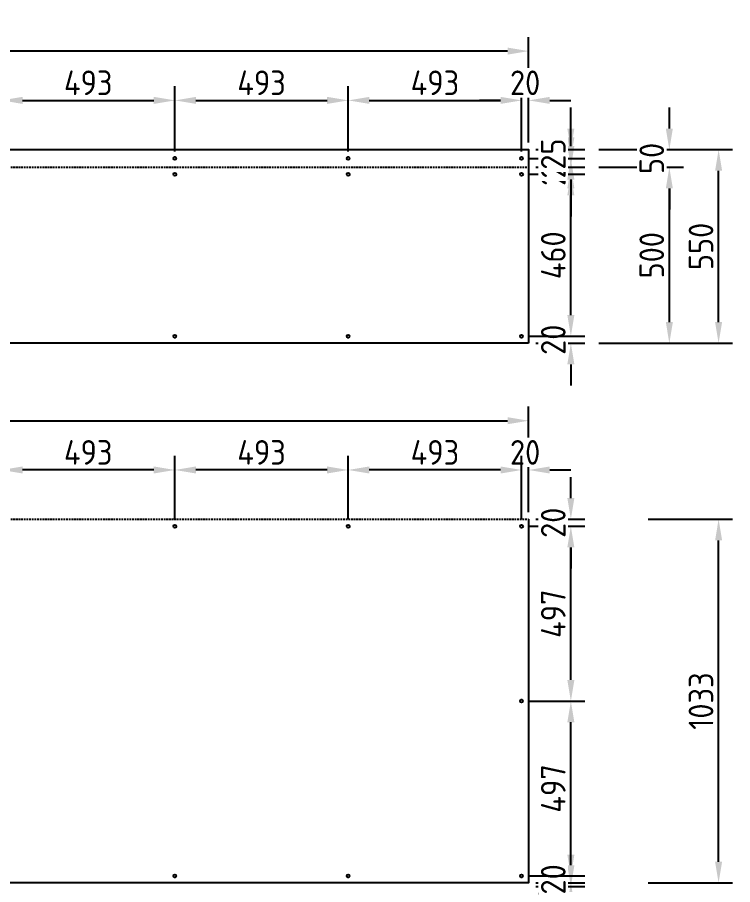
# Model space of a CAD drawing. Header units: millimetres. Extents: x 3800000 to 6300000, y 450000 to 1350000.
# Drawn here: x 4912311 to 4914345, y 1209738 to 1212202 of the extents above; entities that cross this region are included whole.
import ezdxf

# ---------------------------------------------------------------- set-up
doc = ezdxf.new("R2010")
doc.units = ezdxf.units.MM
doc.linetypes.add('Strichliert 5_2.5mm', pattern=[7.5, 5, -2.5])
for name, color, linetype, true_color in [('Bohr', 3, 'Continuous', 0x00ff00), ('FERTIGUNG 02 Bemassung Bohrung', 1, 'Continuous', 0xff0000), ('FERTIGUNG 02 Bemassung Geometrie', 212, 'Continuous', 0xcc00cc), ('FERTIGUNG 04 Außenkontur 45° abgefast', 6, 'Strichliert 5_2.5mm', 0xff00ff), ('FERTIGUNG 04 Fräsung Rückseite 90°', 4, 'Strichliert 5_2.5mm', 0x00ffff), ('Outside', 2, 'Continuous', 0xffff00)]:
    doc.layers.add(name, color=color, linetype=linetype, true_color=true_color)
doc.styles.add('ICC_M1_20', font='')
doc.styles.get('ICC_M1_20').set_extended_font_data('isocp2')
doc.dimstyles.new('ICC_M1_20', dxfattribs={"dimscale": 20, "dimtxt": 3.5, "dimasz": 3, "dimexe": 2, "dimexo": 1, "dimgap": 0.75, "dimtad": 1, "dimtoh": 1, "dimdec": 0, "dimzin": 4, "dimdsep": 46, "dimtxsty": 'ICC_M1_20', "dimcen": 2, "dimadec": 0, "dimazin": 1, "dimtfac": 1, "dimtdec": 4, "dimtix": 1, "dimtofl": 0, "dimtmove": 1, "dimatfit": 3, "dimfxl": 10, "dimfxlon": 1, "dimtfill": 1, "dimtfillclr": 256, "dimtolj": 1, "dimtzin": 1, "dimarcsym": 0})

# ---------------------------------------------------------------- blocks, each defined once
blk = doc.blocks.new('*D220')
at = {"layer": 'Defpoints', "color": 0}
for p in [(4913765, 1210775.8), (4914305, 1210775.8), (4913765, 1209742.7)]:
    blk.add_point(p, dxfattribs=at)
at = {"layer": 'FERTIGUNG 02 Bemassung Geometrie', "color": 0, "lineweight": -2}
for p, q in [((4914105, 1210775.8), (4914345, 1210775.8)), ((4914305, 1209802.7), (4914305, 1210715.8)), ((4914105, 1209742.7), (4914345, 1209742.7))]:
    blk.add_line(p, q, dxfattribs=at)
at = {"layer": 'FERTIGUNG 02 Bemassung Geometrie', "color": 0}
for points in [[(4914315, 1210715.8), (4914295, 1210715.8), (4914305, 1210775.8)], [(4914295, 1209802.7), (4914315, 1209802.7), (4914305, 1209742.7)]]:
    blk.add_solid(points, dxfattribs=at)
at = {"layer": 'FERTIGUNG 02 Bemassung Geometrie', "color": 0, "insert": (4914255, 1210259.3), "char_height": 70, "attachment_point": 5, "rotation": 90, "style": 'ICC_M1_20', "bg_fill": 3, "box_fill_scale": 1.1, "bg_fill_color": 9, "bg_fill_true_color": 13158600, "bg_fill_transparency": 0}
blk.add_mtext('\\A1;1033', dxfattribs=at)
blk = doc.blocks.new('*D221')
at = {"layer": 'Defpoints', "color": 0}
for p in [(4913765, 1211825.8), (4914305, 1211825.8), (4913765, 1211275.8)]:
    blk.add_point(p, dxfattribs=at)
at = {"layer": 'FERTIGUNG 02 Bemassung Geometrie', "color": 0, "lineweight": -2}
for p, q in [((4914105, 1211825.8), (4914345, 1211825.8)), ((4914305, 1211335.8), (4914305, 1211765.8)), ((4914105, 1211275.8), (4914345, 1211275.8))]:
    blk.add_line(p, q, dxfattribs=at)
at = {"layer": 'FERTIGUNG 02 Bemassung Geometrie', "color": 0}
for points in [[(4914315, 1211765.8), (4914295, 1211765.8), (4914305, 1211825.8)], [(4914295, 1211335.8), (4914315, 1211335.8), (4914305, 1211275.8)]]:
    blk.add_solid(points, dxfattribs=at)
at = {"layer": 'FERTIGUNG 02 Bemassung Geometrie', "color": 0, "insert": (4914255, 1211550.8), "char_height": 70, "attachment_point": 5, "rotation": 90, "style": 'ICC_M1_20', "bg_fill": 3, "box_fill_scale": 1.1, "bg_fill_color": 9, "bg_fill_true_color": 13158600, "bg_fill_transparency": 0}
blk.add_mtext('\\A1;550', dxfattribs=at)
blk = doc.blocks.new('*D225')
at = {"layer": 'Defpoints', "color": 0}
for p in [(4913765, 1211775.8), (4914165, 1211775.8), (4913765, 1211275.8)]:
    blk.add_point(p, dxfattribs=at)
at = {"layer": 'FERTIGUNG 02 Bemassung Geometrie', "color": 0, "lineweight": -2}
for p, q in [((4913965, 1211775.8), (4914205, 1211775.8)), ((4914165, 1211335.8), (4914165, 1211715.8)), ((4913965, 1211275.8), (4914205, 1211275.8))]:
    blk.add_line(p, q, dxfattribs=at)
at = {"layer": 'FERTIGUNG 02 Bemassung Geometrie', "color": 0}
for points in [[(4914175, 1211715.8), (4914155, 1211715.8), (4914165, 1211775.8)], [(4914155, 1211335.8), (4914175, 1211335.8), (4914165, 1211275.8)]]:
    blk.add_solid(points, dxfattribs=at)
at = {"layer": 'FERTIGUNG 02 Bemassung Geometrie', "color": 0, "insert": (4914115, 1211525.8), "char_height": 70, "attachment_point": 5, "rotation": 90, "style": 'ICC_M1_20', "bg_fill": 3, "box_fill_scale": 1.1, "bg_fill_color": 9, "bg_fill_true_color": 13158600, "bg_fill_transparency": 0}
blk.add_mtext('\\A1;500', dxfattribs=at)
blk = doc.blocks.new('*D226')
at = {"layer": 'Defpoints', "color": 0}
for p in [(4913765, 1211825.8), (4913765, 1211775.8)]:
    blk.add_point(p, dxfattribs=at)
at = {"layer": 'FERTIGUNG 02 Bemassung Geometrie', "color": 0, "lineweight": -2}
for p, q in [((4914165, 1211885.8), (4914165, 1211945.8)), ((4913965, 1211825.8), (4914205, 1211825.8)), ((4913965, 1211775.8), (4914205, 1211775.8)), ((4914165, 1211715.8), (4914165, 1211655.8))]:
    blk.add_line(p, q, dxfattribs=at)
at = {"layer": 'FERTIGUNG 02 Bemassung Geometrie', "color": 0}
for points in [[(4914155, 1211885.8), (4914175, 1211885.8), (4914165, 1211825.8)], [(4914175, 1211715.8), (4914155, 1211715.8), (4914165, 1211775.8)]]:
    blk.add_solid(points, dxfattribs=at)
at = {"layer": 'FERTIGUNG 02 Bemassung Geometrie', "color": 0, "insert": (4914115, 1211800.8), "char_height": 70, "attachment_point": 5, "rotation": 90, "style": 'ICC_M1_20', "bg_fill": 3, "box_fill_scale": 1.1, "bg_fill_color": 9, "bg_fill_true_color": 13158600, "bg_fill_transparency": 0}
blk.add_mtext('\\A1;50', dxfattribs=at)
at = {"layer": 'Defpoints', "color": 0}
blk.add_point((4914165, 1211825.8), dxfattribs=at)
blk = doc.blocks.new('*D235')
at = {"layer": 'Defpoints', "color": 0}
for p in [(4913765, 1209732.7), (4913745, 1209712.7)]:
    blk.add_point(p, dxfattribs=at)
at = {"layer": 'FERTIGUNG 02 Bemassung Bohrung', "color": 0, "lineweight": -2}
for p, q in [((4913885, 1209792.7), (4913885, 1209852.7)), ((4913785, 1209732.7), (4913925, 1209732.7)), ((4913765, 1209712.7), (4913925, 1209712.7)), ((4913885, 1209652.7), (4913885, 1209592.7))]:
    blk.add_line(p, q, dxfattribs=at)
at = {"layer": 'FERTIGUNG 02 Bemassung Bohrung', "color": 0}
for points in [[(4913875, 1209792.7), (4913895, 1209792.7), (4913885, 1209732.7)], [(4913895, 1209652.7), (4913875, 1209652.7), (4913885, 1209712.7)]]:
    blk.add_solid(points, dxfattribs=at)
at = {"layer": 'FERTIGUNG 02 Bemassung Bohrung', "color": 0, "insert": (4913835, 1209722.7), "char_height": 70, "attachment_point": 5, "rotation": 90, "style": 'ICC_M1_20', "bg_fill": 3, "box_fill_scale": 1.1, "bg_fill_color": 9, "bg_fill_true_color": 13158600, "bg_fill_transparency": 0}
blk.add_mtext('\\A1;20', dxfattribs=at)
at = {"layer": 'Defpoints', "color": 0}
blk.add_point((4913885, 1209732.7), dxfattribs=at)
blk = doc.blocks.new('*D236')
at = {"layer": 'Defpoints', "color": 0}
for p in [(4913745, 1209762.7), (4913765, 1209742.7)]:
    blk.add_point(p, dxfattribs=at)
at = {"layer": 'FERTIGUNG 02 Bemassung Bohrung', "color": 0, "lineweight": -2}
for p, q in [((4913885, 1209822.7), (4913885, 1209882.7)), ((4913765, 1209762.7), (4913925, 1209762.7)), ((4913785, 1209742.7), (4913925, 1209742.7)), ((4913885, 1209682.7), (4913885, 1209622.7))]:
    blk.add_line(p, q, dxfattribs=at)
at = {"layer": 'FERTIGUNG 02 Bemassung Bohrung', "color": 0}
for points in [[(4913875, 1209822.7), (4913895, 1209822.7), (4913885, 1209762.7)], [(4913895, 1209682.7), (4913875, 1209682.7), (4913885, 1209742.7)]]:
    blk.add_solid(points, dxfattribs=at)
at = {"layer": 'FERTIGUNG 02 Bemassung Bohrung', "color": 0, "insert": (4913835, 1209752.7), "char_height": 70, "attachment_point": 5, "rotation": 90, "style": 'ICC_M1_20', "bg_fill": 3, "box_fill_scale": 1.1, "bg_fill_color": 9, "bg_fill_true_color": 13158600, "bg_fill_transparency": 0}
blk.add_mtext('\\A1;20', dxfattribs=at)
at = {"layer": 'Defpoints', "color": 0}
blk.add_point((4913885, 1209762.7), dxfattribs=at)
blk = doc.blocks.new('*D237')
at = {"layer": 'Defpoints', "color": 0}
for p in [(4913745, 1210259.3), (4913885, 1210259.3), (4913745, 1209762.7)]:
    blk.add_point(p, dxfattribs=at)
at = {"layer": 'FERTIGUNG 02 Bemassung Bohrung', "color": 0, "lineweight": -2}
for p, q in [((4913765, 1210259.3), (4913925, 1210259.3)), ((4913885, 1209822.7), (4913885, 1210199.3)), ((4913765, 1209762.7), (4913925, 1209762.7))]:
    blk.add_line(p, q, dxfattribs=at)
at = {"layer": 'FERTIGUNG 02 Bemassung Bohrung', "color": 0}
for points in [[(4913895, 1210199.3), (4913875, 1210199.3), (4913885, 1210259.3)], [(4913875, 1209822.7), (4913895, 1209822.7), (4913885, 1209762.7)]]:
    blk.add_solid(points, dxfattribs=at)
at = {"layer": 'FERTIGUNG 02 Bemassung Bohrung', "color": 0, "insert": (4913835, 1210011), "char_height": 70, "attachment_point": 5, "rotation": 90, "style": 'ICC_M1_20', "bg_fill": 3, "box_fill_scale": 1.1, "bg_fill_color": 9, "bg_fill_true_color": 13158600, "bg_fill_transparency": 0}
blk.add_mtext('\\A1;497', dxfattribs=at)
blk = doc.blocks.new('*D238')
at = {"layer": 'Defpoints', "color": 0}
for p in [(4913745, 1210755.8), (4913885, 1210755.8), (4913745, 1210259.3)]:
    blk.add_point(p, dxfattribs=at)
at = {"layer": 'FERTIGUNG 02 Bemassung Bohrung', "color": 0, "lineweight": -2}
for p, q in [((4913765, 1210755.8), (4913925, 1210755.8)), ((4913885, 1210319.3), (4913885, 1210695.8)), ((4913765, 1210259.3), (4913925, 1210259.3))]:
    blk.add_line(p, q, dxfattribs=at)
at = {"layer": 'FERTIGUNG 02 Bemassung Bohrung', "color": 0}
for points in [[(4913895, 1210695.8), (4913875, 1210695.8), (4913885, 1210755.8)], [(4913875, 1210319.3), (4913895, 1210319.3), (4913885, 1210259.3)]]:
    blk.add_solid(points, dxfattribs=at)
at = {"layer": 'FERTIGUNG 02 Bemassung Bohrung', "color": 0, "insert": (4913835, 1210507.5), "char_height": 70, "attachment_point": 5, "rotation": 90, "style": 'ICC_M1_20', "bg_fill": 3, "box_fill_scale": 1.1, "bg_fill_color": 9, "bg_fill_true_color": 13158600, "bg_fill_transparency": 0}
blk.add_mtext('\\A1;497', dxfattribs=at)
blk = doc.blocks.new('*D239')
at = {"layer": 'Defpoints', "color": 0}
for p in [(4913765, 1210775.8), (4913745, 1210755.8)]:
    blk.add_point(p, dxfattribs=at)
at = {"layer": 'FERTIGUNG 02 Bemassung Bohrung', "color": 0, "lineweight": -2}
for p, q in [((4913885, 1210835.8), (4913885, 1210895.8)), ((4913785, 1210775.8), (4913925, 1210775.8)), ((4913765, 1210755.8), (4913925, 1210755.8)), ((4913885, 1210695.8), (4913885, 1210635.8))]:
    blk.add_line(p, q, dxfattribs=at)
at = {"layer": 'FERTIGUNG 02 Bemassung Bohrung', "color": 0}
for points in [[(4913875, 1210835.8), (4913895, 1210835.8), (4913885, 1210775.8)], [(4913895, 1210695.8), (4913875, 1210695.8), (4913885, 1210755.8)]]:
    blk.add_solid(points, dxfattribs=at)
at = {"layer": 'FERTIGUNG 02 Bemassung Bohrung', "color": 0, "insert": (4913835, 1210765.8), "char_height": 70, "attachment_point": 5, "rotation": 90, "style": 'ICC_M1_20', "bg_fill": 3, "box_fill_scale": 1.1, "bg_fill_color": 9, "bg_fill_true_color": 13158600, "bg_fill_transparency": 0}
blk.add_mtext('\\A1;20', dxfattribs=at)
at = {"layer": 'Defpoints', "color": 0}
blk.add_point((4913885, 1210775.8), dxfattribs=at)
blk = doc.blocks.new('*D240')
at = {"layer": 'Defpoints', "color": 0}
for p in [(4913745, 1211295.8), (4913765, 1211275.8)]:
    blk.add_point(p, dxfattribs=at)
at = {"layer": 'FERTIGUNG 02 Bemassung Bohrung', "color": 0, "lineweight": -2}
for p, q in [((4913885, 1211355.8), (4913885, 1211415.8)), ((4913765, 1211295.8), (4913925, 1211295.8)), ((4913785, 1211275.8), (4913925, 1211275.8)), ((4913885, 1211215.8), (4913885, 1211155.8))]:
    blk.add_line(p, q, dxfattribs=at)
at = {"layer": 'FERTIGUNG 02 Bemassung Bohrung', "color": 0}
for points in [[(4913875, 1211355.8), (4913895, 1211355.8), (4913885, 1211295.8)], [(4913895, 1211215.8), (4913875, 1211215.8), (4913885, 1211275.8)]]:
    blk.add_solid(points, dxfattribs=at)
at = {"layer": 'FERTIGUNG 02 Bemassung Bohrung', "color": 0, "insert": (4913835, 1211285.8), "char_height": 70, "attachment_point": 5, "rotation": 90, "style": 'ICC_M1_20', "bg_fill": 3, "box_fill_scale": 1.1, "bg_fill_color": 9, "bg_fill_true_color": 13158600, "bg_fill_transparency": 0}
blk.add_mtext('\\A1;20', dxfattribs=at)
at = {"layer": 'Defpoints', "color": 0}
blk.add_point((4913885, 1211295.8), dxfattribs=at)
blk = doc.blocks.new('*D241')
at = {"layer": 'Defpoints', "color": 0}
for p in [(4913745, 1211755.8), (4913885, 1211755.8), (4913745, 1211295.8)]:
    blk.add_point(p, dxfattribs=at)
at = {"layer": 'FERTIGUNG 02 Bemassung Bohrung', "color": 0, "lineweight": -2}
for p, q in [((4913765, 1211755.8), (4913925, 1211755.8)), ((4913885, 1211355.8), (4913885, 1211695.8)), ((4913765, 1211295.8), (4913925, 1211295.8))]:
    blk.add_line(p, q, dxfattribs=at)
at = {"layer": 'FERTIGUNG 02 Bemassung Bohrung', "color": 0}
for points in [[(4913895, 1211695.8), (4913875, 1211695.8), (4913885, 1211755.8)], [(4913875, 1211355.8), (4913895, 1211355.8), (4913885, 1211295.8)]]:
    blk.add_solid(points, dxfattribs=at)
at = {"layer": 'FERTIGUNG 02 Bemassung Bohrung', "color": 0, "insert": (4913835, 1211525.8), "char_height": 70, "attachment_point": 5, "rotation": 90, "style": 'ICC_M1_20', "bg_fill": 3, "box_fill_scale": 1.1, "bg_fill_color": 9, "bg_fill_true_color": 13158600, "bg_fill_transparency": 0}
blk.add_mtext('\\A1;460', dxfattribs=at)
blk = doc.blocks.new('*D242')
at = {"layer": 'Defpoints', "color": 0}
for p in [(4913765, 1211775.8), (4913745, 1211755.8)]:
    blk.add_point(p, dxfattribs=at)
at = {"layer": 'FERTIGUNG 02 Bemassung Bohrung', "color": 0, "lineweight": -2}
for p, q in [((4913885, 1211835.8), (4913885, 1211895.8)), ((4913785, 1211775.8), (4913925, 1211775.8)), ((4913765, 1211755.8), (4913925, 1211755.8)), ((4913885, 1211695.8), (4913885, 1211635.8))]:
    blk.add_line(p, q, dxfattribs=at)
at = {"layer": 'FERTIGUNG 02 Bemassung Bohrung', "color": 0}
for points in [[(4913875, 1211835.8), (4913895, 1211835.8), (4913885, 1211775.8)], [(4913895, 1211695.8), (4913875, 1211695.8), (4913885, 1211755.8)]]:
    blk.add_solid(points, dxfattribs=at)
at = {"layer": 'FERTIGUNG 02 Bemassung Bohrung', "color": 0, "insert": (4913835, 1211765.8), "char_height": 70, "attachment_point": 5, "rotation": 90, "style": 'ICC_M1_20', "bg_fill": 3, "box_fill_scale": 1.1, "bg_fill_color": 9, "bg_fill_true_color": 13158600, "bg_fill_transparency": 0}
blk.add_mtext('\\A1;20', dxfattribs=at)
at = {"layer": 'Defpoints', "color": 0}
blk.add_point((4913885, 1211775.8), dxfattribs=at)
blk = doc.blocks.new('*D243')
at = {"layer": 'Defpoints', "color": 0}
for p in [(4913745, 1211800.8), (4913765, 1211775.8)]:
    blk.add_point(p, dxfattribs=at)
at = {"layer": 'FERTIGUNG 02 Bemassung Bohrung', "color": 0, "lineweight": -2}
for p, q in [((4913885, 1211860.8), (4913885, 1211920.8)), ((4913765, 1211800.8), (4913925, 1211800.8)), ((4913785, 1211775.8), (4913925, 1211775.8)), ((4913885, 1211715.8), (4913885, 1211655.8))]:
    blk.add_line(p, q, dxfattribs=at)
at = {"layer": 'FERTIGUNG 02 Bemassung Bohrung', "color": 0}
for points in [[(4913875, 1211860.8), (4913895, 1211860.8), (4913885, 1211800.8)], [(4913895, 1211715.8), (4913875, 1211715.8), (4913885, 1211775.8)]]:
    blk.add_solid(points, dxfattribs=at)
at = {"layer": 'FERTIGUNG 02 Bemassung Bohrung', "color": 0, "insert": (4913835, 1211788.3), "char_height": 70, "attachment_point": 5, "rotation": 90, "style": 'ICC_M1_20', "bg_fill": 3, "box_fill_scale": 1.1, "bg_fill_color": 9, "bg_fill_true_color": 13158600, "bg_fill_transparency": 0}
blk.add_mtext('\\A1;25', dxfattribs=at)
at = {"layer": 'Defpoints', "color": 0}
blk.add_point((4913885, 1211800.8), dxfattribs=at)
blk = doc.blocks.new('*D244')
at = {"layer": 'Defpoints', "color": 0}
for p in [(4913765, 1211825.8), (4913745, 1211800.8)]:
    blk.add_point(p, dxfattribs=at)
at = {"layer": 'FERTIGUNG 02 Bemassung Bohrung', "color": 0, "lineweight": -2}
for p, q in [((4913885, 1211885.8), (4913885, 1211945.8)), ((4913785, 1211825.8), (4913925, 1211825.8)), ((4913765, 1211800.8), (4913925, 1211800.8)), ((4913885, 1211740.8), (4913885, 1211680.8))]:
    blk.add_line(p, q, dxfattribs=at)
at = {"layer": 'FERTIGUNG 02 Bemassung Bohrung', "color": 0}
for points in [[(4913875, 1211885.8), (4913895, 1211885.8), (4913885, 1211825.8)], [(4913895, 1211740.8), (4913875, 1211740.8), (4913885, 1211800.8)]]:
    blk.add_solid(points, dxfattribs=at)
at = {"layer": 'FERTIGUNG 02 Bemassung Bohrung', "color": 0, "insert": (4913835, 1211813.3), "char_height": 70, "attachment_point": 5, "rotation": 90, "style": 'ICC_M1_20', "bg_fill": 3, "box_fill_scale": 1.1, "bg_fill_color": 9, "bg_fill_true_color": 13158600, "bg_fill_transparency": 0}
blk.add_mtext('\\A1;25', dxfattribs=at)
at = {"layer": 'Defpoints', "color": 0}
blk.add_point((4913885, 1211825.8), dxfattribs=at)
blk = doc.blocks.new('*D255')
at = {"layer": 'Defpoints', "color": 0}
for p in [(4913765, 1211055.8), (4910275, 1210775.8), (4913765, 1210775.8)]:
    blk.add_point(p, dxfattribs=at)
at = {"layer": 'FERTIGUNG 02 Bemassung Geometrie', "color": 0, "lineweight": -2}
for p, q in [((4910275, 1210855.8), (4910275, 1211095.8)), ((4913765, 1210855.8), (4913765, 1211095.8)), ((4910335, 1211055.8), (4913705, 1211055.8))]:
    blk.add_line(p, q, dxfattribs=at)
at = {"layer": 'FERTIGUNG 02 Bemassung Geometrie', "color": 0}
for points in [[(4910335, 1211065.8), (4910335, 1211045.8), (4910275, 1211055.8)], [(4913705, 1211045.8), (4913705, 1211065.8), (4913765, 1211055.8)]]:
    blk.add_solid(points, dxfattribs=at)
at = {"layer": 'FERTIGUNG 02 Bemassung Geometrie', "color": 0, "insert": (4912020, 1211105.8), "char_height": 70, "attachment_point": 5, "style": 'ICC_M1_20', "bg_fill": 3, "box_fill_scale": 1.1, "bg_fill_color": 9, "bg_fill_true_color": 13158600, "bg_fill_transparency": 0}
blk.add_mtext('\\A1;3490', dxfattribs=at)
blk = doc.blocks.new('*D256')
at = {"layer": 'Defpoints', "color": 0}
for p in [(4913765, 1210775.8), (4913745, 1210755.8)]:
    blk.add_point(p, dxfattribs=at)
at = {"layer": 'FERTIGUNG 02 Bemassung Bohrung', "color": 0, "lineweight": -2}
for p, q in [((4913745, 1210775.8), (4913745, 1210955.8)), ((4913765, 1210795.8), (4913765, 1210955.8)), ((4913685, 1210915.8), (4913625, 1210915.8)), ((4913825, 1210915.8), (4913885, 1210915.8))]:
    blk.add_line(p, q, dxfattribs=at)
at = {"layer": 'FERTIGUNG 02 Bemassung Bohrung', "color": 0}
for points in [[(4913685, 1210905.8), (4913685, 1210925.8), (4913745, 1210915.8)], [(4913825, 1210925.8), (4913825, 1210905.8), (4913765, 1210915.8)]]:
    blk.add_solid(points, dxfattribs=at)
at = {"layer": 'FERTIGUNG 02 Bemassung Bohrung', "color": 0, "insert": (4913755, 1210965.8), "char_height": 70, "attachment_point": 5, "style": 'ICC_M1_20', "bg_fill": 3, "box_fill_scale": 1.1, "bg_fill_color": 9, "bg_fill_true_color": 13158600, "bg_fill_transparency": 0}
blk.add_mtext('\\A1;20', dxfattribs=at)
at = {"layer": 'Defpoints', "color": 0}
blk.add_point((4913745, 1210915.8), dxfattribs=at)
blk = doc.blocks.new('*D257')
at = {"layer": 'Defpoints', "color": 0}
for p in [(4913252.1, 1210915.8), (4913252.1, 1210755.8), (4913745, 1210755.8)]:
    blk.add_point(p, dxfattribs=at)
at = {"layer": 'FERTIGUNG 02 Bemassung Bohrung', "color": 0, "lineweight": -2}
for p, q in [((4913252.1, 1210775.8), (4913252.1, 1210955.8)), ((4913745, 1210775.8), (4913745, 1210955.8)), ((4913685, 1210915.8), (4913312.1, 1210915.8))]:
    blk.add_line(p, q, dxfattribs=at)
at = {"layer": 'FERTIGUNG 02 Bemassung Bohrung', "color": 0}
for points in [[(4913312.1, 1210925.8), (4913312.1, 1210905.8), (4913252.1, 1210915.8)], [(4913685, 1210905.8), (4913685, 1210925.8), (4913745, 1210915.8)]]:
    blk.add_solid(points, dxfattribs=at)
at = {"layer": 'FERTIGUNG 02 Bemassung Bohrung', "color": 0, "insert": (4913498.6, 1210965.8), "char_height": 70, "attachment_point": 5, "style": 'ICC_M1_20', "bg_fill": 3, "box_fill_scale": 1.1, "bg_fill_color": 9, "bg_fill_true_color": 13158600, "bg_fill_transparency": 0}
blk.add_mtext('\\A1;493', dxfattribs=at)
blk = doc.blocks.new('*D258')
at = {"layer": 'Defpoints', "color": 0}
for p in [(4912759.3, 1210915.8), (4912759.3, 1210755.8), (4913252.1, 1210755.8)]:
    blk.add_point(p, dxfattribs=at)
at = {"layer": 'FERTIGUNG 02 Bemassung Bohrung', "color": 0, "lineweight": -2}
for p, q in [((4912759.3, 1210775.8), (4912759.3, 1210955.8)), ((4913252.1, 1210775.8), (4913252.1, 1210955.8)), ((4913192.1, 1210915.8), (4912819.3, 1210915.8))]:
    blk.add_line(p, q, dxfattribs=at)
at = {"layer": 'FERTIGUNG 02 Bemassung Bohrung', "color": 0}
for points in [[(4912819.3, 1210925.8), (4912819.3, 1210905.8), (4912759.3, 1210915.8)], [(4913192.1, 1210905.8), (4913192.1, 1210925.8), (4913252.1, 1210915.8)]]:
    blk.add_solid(points, dxfattribs=at)
at = {"layer": 'FERTIGUNG 02 Bemassung Bohrung', "color": 0, "insert": (4913005.7, 1210965.8), "char_height": 70, "attachment_point": 5, "style": 'ICC_M1_20', "bg_fill": 3, "box_fill_scale": 1.1, "bg_fill_color": 9, "bg_fill_true_color": 13158600, "bg_fill_transparency": 0}
blk.add_mtext('\\A1;493', dxfattribs=at)
blk = doc.blocks.new('*D259')
at = {"layer": 'Defpoints', "color": 0}
for p in [(4912266.4, 1210915.8), (4912266.4, 1210755.8), (4912759.3, 1210755.8)]:
    blk.add_point(p, dxfattribs=at)
at = {"layer": 'FERTIGUNG 02 Bemassung Bohrung', "color": 0, "lineweight": -2}
for p, q in [((4912266.4, 1210775.8), (4912266.4, 1210955.8)), ((4912759.3, 1210775.8), (4912759.3, 1210955.8)), ((4912699.3, 1210915.8), (4912326.4, 1210915.8))]:
    blk.add_line(p, q, dxfattribs=at)
at = {"layer": 'FERTIGUNG 02 Bemassung Bohrung', "color": 0}
for points in [[(4912326.4, 1210925.8), (4912326.4, 1210905.8), (4912266.4, 1210915.8)], [(4912699.3, 1210905.8), (4912699.3, 1210925.8), (4912759.3, 1210915.8)]]:
    blk.add_solid(points, dxfattribs=at)
at = {"layer": 'FERTIGUNG 02 Bemassung Bohrung', "color": 0, "insert": (4912512.9, 1210965.8), "char_height": 70, "attachment_point": 5, "style": 'ICC_M1_20', "bg_fill": 3, "box_fill_scale": 1.1, "bg_fill_color": 9, "bg_fill_true_color": 13158600, "bg_fill_transparency": 0}
blk.add_mtext('\\A1;493', dxfattribs=at)
blk = doc.blocks.new('*D265')
at = {"layer": 'Defpoints', "color": 0}
for p in [(4910275, 1212105.8), (4910275, 1211825.8), (4913765, 1211825.8)]:
    blk.add_point(p, dxfattribs=at)
at = {"layer": 'FERTIGUNG 02 Bemassung Geometrie', "color": 0, "lineweight": -2}
for p, q in [((4910275, 1211905.8), (4910275, 1212145.8)), ((4913765, 1211905.8), (4913765, 1212145.8)), ((4913705, 1212105.8), (4910335, 1212105.8))]:
    blk.add_line(p, q, dxfattribs=at)
at = {"layer": 'FERTIGUNG 02 Bemassung Geometrie', "color": 0}
for points in [[(4910335, 1212115.8), (4910335, 1212095.8), (4910275, 1212105.8)], [(4913705, 1212095.8), (4913705, 1212115.8), (4913765, 1212105.8)]]:
    blk.add_solid(points, dxfattribs=at)
at = {"layer": 'FERTIGUNG 02 Bemassung Geometrie', "color": 0, "insert": (4912020, 1212155.8), "char_height": 70, "attachment_point": 5, "style": 'ICC_M1_20', "bg_fill": 3, "box_fill_scale": 1.1, "bg_fill_color": 9, "bg_fill_true_color": 13158600, "bg_fill_transparency": 0}
blk.add_mtext('\\A1;3490', dxfattribs=at)
blk = doc.blocks.new('*D271')
at = {"layer": 'Defpoints', "color": 0}
for p in [(4912759.3, 1211965.8), (4912266.4, 1211800.8), (4912759.3, 1211800.8)]:
    blk.add_point(p, dxfattribs=at)
at = {"layer": 'FERTIGUNG 02 Bemassung Bohrung', "color": 0, "lineweight": -2}
for p, q in [((4912266.4, 1211820.8), (4912266.4, 1212005.8)), ((4912759.3, 1211820.8), (4912759.3, 1212005.8)), ((4912326.4, 1211965.8), (4912699.3, 1211965.8))]:
    blk.add_line(p, q, dxfattribs=at)
at = {"layer": 'FERTIGUNG 02 Bemassung Bohrung', "color": 0}
for points in [[(4912326.4, 1211975.8), (4912326.4, 1211955.8), (4912266.4, 1211965.8)], [(4912699.3, 1211955.8), (4912699.3, 1211975.8), (4912759.3, 1211965.8)]]:
    blk.add_solid(points, dxfattribs=at)
at = {"layer": 'FERTIGUNG 02 Bemassung Bohrung', "color": 0, "insert": (4912512.9, 1212015.8), "char_height": 70, "attachment_point": 5, "style": 'ICC_M1_20', "bg_fill": 3, "box_fill_scale": 1.1, "bg_fill_color": 9, "bg_fill_true_color": 13158600, "bg_fill_transparency": 0}
blk.add_mtext('\\A1;493', dxfattribs=at)
blk = doc.blocks.new('*D272')
at = {"layer": 'Defpoints', "color": 0}
for p in [(4913252.1, 1211965.8), (4912759.3, 1211800.8), (4913252.1, 1211800.8)]:
    blk.add_point(p, dxfattribs=at)
at = {"layer": 'FERTIGUNG 02 Bemassung Bohrung', "color": 0, "lineweight": -2}
for p, q in [((4912759.3, 1211820.8), (4912759.3, 1212005.8)), ((4913252.1, 1211820.8), (4913252.1, 1212005.8)), ((4912819.3, 1211965.8), (4913192.1, 1211965.8))]:
    blk.add_line(p, q, dxfattribs=at)
at = {"layer": 'FERTIGUNG 02 Bemassung Bohrung', "color": 0}
for points in [[(4912819.3, 1211975.8), (4912819.3, 1211955.8), (4912759.3, 1211965.8)], [(4913192.1, 1211955.8), (4913192.1, 1211975.8), (4913252.1, 1211965.8)]]:
    blk.add_solid(points, dxfattribs=at)
at = {"layer": 'FERTIGUNG 02 Bemassung Bohrung', "color": 0, "insert": (4913005.7, 1212015.8), "char_height": 70, "attachment_point": 5, "style": 'ICC_M1_20', "bg_fill": 3, "box_fill_scale": 1.1, "bg_fill_color": 9, "bg_fill_true_color": 13158600, "bg_fill_transparency": 0}
blk.add_mtext('\\A1;493', dxfattribs=at)
blk = doc.blocks.new('*D273')
at = {"layer": 'Defpoints', "color": 0}
for p in [(4913745, 1211965.8), (4913252.1, 1211800.8), (4913745, 1211800.8)]:
    blk.add_point(p, dxfattribs=at)
at = {"layer": 'FERTIGUNG 02 Bemassung Bohrung', "color": 0, "lineweight": -2}
for p, q in [((4913252.1, 1211820.8), (4913252.1, 1212005.8)), ((4913745, 1211820.8), (4913745, 1212005.8)), ((4913312.1, 1211965.8), (4913685, 1211965.8))]:
    blk.add_line(p, q, dxfattribs=at)
at = {"layer": 'FERTIGUNG 02 Bemassung Bohrung', "color": 0}
for points in [[(4913312.1, 1211975.8), (4913312.1, 1211955.8), (4913252.1, 1211965.8)], [(4913685, 1211955.8), (4913685, 1211975.8), (4913745, 1211965.8)]]:
    blk.add_solid(points, dxfattribs=at)
at = {"layer": 'FERTIGUNG 02 Bemassung Bohrung', "color": 0, "insert": (4913498.6, 1212015.8), "char_height": 70, "attachment_point": 5, "style": 'ICC_M1_20', "bg_fill": 3, "box_fill_scale": 1.1, "bg_fill_color": 9, "bg_fill_true_color": 13158600, "bg_fill_transparency": 0}
blk.add_mtext('\\A1;493', dxfattribs=at)
blk = doc.blocks.new('*D274')
at = {"layer": 'Defpoints', "color": 0}
for p in [(4913765, 1211825.8), (4913745, 1211800.8)]:
    blk.add_point(p, dxfattribs=at)
at = {"layer": 'FERTIGUNG 02 Bemassung Bohrung', "color": 0, "lineweight": -2}
for p, q in [((4913745, 1211820.8), (4913745, 1212005.8)), ((4913765, 1211845.8), (4913765, 1212005.8)), ((4913685, 1211965.8), (4913625, 1211965.8)), ((4913825, 1211965.8), (4913885, 1211965.8))]:
    blk.add_line(p, q, dxfattribs=at)
at = {"layer": 'FERTIGUNG 02 Bemassung Bohrung', "color": 0}
for points in [[(4913685, 1211955.8), (4913685, 1211975.8), (4913745, 1211965.8)], [(4913825, 1211975.8), (4913825, 1211955.8), (4913765, 1211965.8)]]:
    blk.add_solid(points, dxfattribs=at)
at = {"layer": 'FERTIGUNG 02 Bemassung Bohrung', "color": 0, "insert": (4913755, 1212015.8), "char_height": 70, "attachment_point": 5, "style": 'ICC_M1_20', "bg_fill": 3, "box_fill_scale": 1.1, "bg_fill_color": 9, "bg_fill_true_color": 13158600, "bg_fill_transparency": 0}
blk.add_mtext('\\A1;20', dxfattribs=at)
at = {"layer": 'Defpoints', "color": 0}
blk.add_point((4913765, 1211965.8), dxfattribs=at)

msp = doc.modelspace()

# ---------------------------------------------------------------- linework, layer by layer
at = {"layer": 'Bohr', "linetype": 'ByBlock', "lineweight": -2}
for centre in [(4912759.3, 1211800.8), (4913252.1, 1211800.8), (4913745, 1211800.8), (4912759.3, 1211755.8), (4913252.1, 1211755.8), (4913745, 1211755.8), (4912759.3, 1211295.8), (4913252.1, 1211295.8), (4913745, 1211295.8), (4912759.3, 1210755.8), (4913252.1, 1210755.8), (4913745, 1210755.8), (4913745, 1210259.3), (4912759.3, 1209762.7), (4913252.1, 1209762.7), (4913745, 1209762.7)]:
    msp.add_circle(centre, 4.25, dxfattribs=at)
at = {"layer": 'FERTIGUNG 04 Außenkontur 45° abgefast', "linetype": 'ByBlock', "lineweight": -2}
msp.add_line((4913765, 1211275.8), (4910275, 1211275.8), dxfattribs=at)
at = {"layer": 'FERTIGUNG 04 Außenkontur 45° abgefast'}
msp.add_line((4910275, 1210775.8), (4913765, 1210775.8), dxfattribs=at)
at = {"layer": 'FERTIGUNG 04 Fräsung Rückseite 90°'}
msp.add_line((4910275, 1211775.8), (4913765, 1211775.8), dxfattribs=at)
at = {"layer": 'Outside', "linetype": 'ByBlock', "lineweight": -2}
for points in [[(4910275, 1211275.8), (4910275, 1211825.8), (4913765, 1211825.8), (4913765, 1211275.8)], [(4913765, 1210775.8), (4913765, 1209742.7), (4910275, 1209742.7), (4910275, 1210775.8)]]:
    msp.add_lwpolyline(points, dxfattribs=at)

# ---------------------------------------------------------------- next in the draw order: dimensions: what is measured, and where the dimension line sits
at = {"layer": 'FERTIGUNG 02 Bemassung Geometrie'}
for base, p1, p2, text, picture, middle in [((4914305, 1211825.8), (4913765, 1211275.8), (4913765, 1211825.8), '550', '*D221', (4914255, 1211550.8)), ((4914305, 1210775.8), (4913765, 1209742.7), (4913765, 1210775.8), '1033', '*D220', (4914255, 1210259.3))]:
    dim = msp.add_linear_dim(base=base, p1=p1, p2=p2, angle=90, text=text, dimstyle='ICC_M1_20', override={"dimscale": 20, "dimtih": 0, "dimtoh": 0, "dimlfac": 1, "dimzin": 1, "dimsah": 0, "dimtzin": 4}, dxfattribs=at)
    dim.commit()
    dim.dimension.update_dxf_attribs({"geometry": picture, "text_midpoint": middle})

# ---------------------------------------------------------------- next in the draw order: dimensions: what is measured, and where the dimension line sits
at = {"layer": 'FERTIGUNG 02 Bemassung Bohrung'}
dim = msp.add_linear_dim(base=(4913885, 1209732.7), p1=(4913745, 1209712.7), p2=(4913765, 1209732.7), angle=90, text='20', dimstyle='ICC_M1_20', override={"dimscale": 20, "dimtih": 0, "dimtoh": 0, "dimlfac": 1, "dimzin": 1, "dimsah": 0, "dimtzin": 4}, dxfattribs=at)
dim.commit()
dim.dimension.update_dxf_attribs({"geometry": '*D235', "text_midpoint": (4913835, 1209722.7)})
at = {"layer": 'FERTIGUNG 02 Bemassung Geometrie'}
dim = msp.add_linear_dim(base=(4914165, 1211775.8), p1=(4913765, 1211275.8), p2=(4913765, 1211775.8), angle=90, text='500', dimstyle='ICC_M1_20', override={"dimscale": 20, "dimtih": 0, "dimtoh": 0, "dimlfac": 1, "dimzin": 1, "dimsah": 0, "dimtzin": 4}, dxfattribs=at)
dim.commit()
dim.dimension.update_dxf_attribs({"geometry": '*D225', "text_midpoint": (4914115, 1211525.8)})

# ---------------------------------------------------------------- next in the draw order: dimensions: what is measured, and where the dimension line sits
at = {"layer": 'FERTIGUNG 02 Bemassung Bohrung'}
for base, p1, p2, picture, middle in [((4913885, 1211295.8), (4913765, 1211275.8), (4913745, 1211295.8), '*D240', (4913835, 1211285.8)), ((4913885, 1209762.7), (4913765, 1209742.7), (4913745, 1209762.7), '*D236', (4913835, 1209752.7))]:
    dim = msp.add_linear_dim(base=base, p1=p1, p2=p2, angle=90, text='20', dimstyle='ICC_M1_20', override={"dimscale": 20, "dimtih": 0, "dimtoh": 0, "dimlfac": 1, "dimzin": 1, "dimsah": 0, "dimtzin": 4}, dxfattribs=at)
    dim.commit()
    dim.dimension.update_dxf_attribs({"geometry": picture, "text_midpoint": middle})
at = {"layer": 'FERTIGUNG 02 Bemassung Geometrie'}
dim = msp.add_linear_dim(base=(4914165, 1211825.8), p1=(4913765, 1211775.8), p2=(4913765, 1211825.8), angle=90, text='50', dimstyle='ICC_M1_20', override={"dimscale": 20, "dimtih": 0, "dimtoh": 0, "dimlfac": 1, "dimzin": 1, "dimsah": 0, "dimtzin": 4}, dxfattribs=at)
dim.commit()
dim.dimension.update_dxf_attribs({"geometry": '*D226', "text_midpoint": (4914115, 1211800.8)})

# ---------------------------------------------------------------- next in the draw order: dimensions: what is measured, and where the dimension line sits
at = {"layer": 'FERTIGUNG 02 Bemassung Bohrung'}
for base, p1, p2, text, picture, middle in [((4913885, 1211755.8), (4913745, 1211295.8), (4913745, 1211755.8), '460', '*D241', (4913835, 1211525.8)), ((4913885, 1210259.3), (4913745, 1209762.7), (4913745, 1210259.3), '497', '*D237', (4913835, 1210011))]:
    dim = msp.add_linear_dim(base=base, p1=p1, p2=p2, angle=90, text=text, dimstyle='ICC_M1_20', override={"dimscale": 20, "dimtih": 0, "dimtoh": 0, "dimlfac": 1, "dimzin": 1, "dimsah": 0, "dimtzin": 4}, dxfattribs=at)
    dim.commit()
    dim.dimension.update_dxf_attribs({"geometry": picture, "text_midpoint": middle})

# ---------------------------------------------------------------- next in the draw order: dimensions: what is measured, and where the dimension line sits
for base, p1, p2, text, picture, middle in [((4913885, 1211775.8), (4913745, 1211755.8), (4913765, 1211775.8), '20', '*D242', (4913835, 1211765.8)), ((4913885, 1210755.8), (4913745, 1210259.3), (4913745, 1210755.8), '497', '*D238', (4913835, 1210507.5))]:
    dim = msp.add_linear_dim(base=base, p1=p1, p2=p2, angle=90, text=text, dimstyle='ICC_M1_20', override={"dimscale": 20, "dimtih": 0, "dimtoh": 0, "dimlfac": 1, "dimzin": 1, "dimsah": 0, "dimtzin": 4}, dxfattribs=at)
    dim.commit()
    dim.dimension.update_dxf_attribs({"geometry": picture, "text_midpoint": middle})

# ---------------------------------------------------------------- next in the draw order: dimensions: what is measured, and where the dimension line sits
for base, p1, p2, text, picture, middle in [((4913885, 1211800.8), (4913765, 1211775.8), (4913745, 1211800.8), '25', '*D243', (4913835, 1211788.3)), ((4913885, 1210775.8), (4913745, 1210755.8), (4913765, 1210775.8), '20', '*D239', (4913835, 1210765.8))]:
    dim = msp.add_linear_dim(base=base, p1=p1, p2=p2, angle=90, text=text, dimstyle='ICC_M1_20', override={"dimscale": 20, "dimtih": 0, "dimtoh": 0, "dimlfac": 1, "dimzin": 1, "dimsah": 0, "dimtzin": 4}, dxfattribs=at)
    dim.commit()
    dim.dimension.update_dxf_attribs({"geometry": picture, "text_midpoint": middle})

# ---------------------------------------------------------------- next in the draw order: dimensions: what is measured, and where the dimension line sits
dim = msp.add_linear_dim(base=(4913885, 1211825.8), p1=(4913745, 1211800.8), p2=(4913765, 1211825.8), angle=90, text='25', dimstyle='ICC_M1_20', override={"dimscale": 20, "dimtih": 0, "dimtoh": 0, "dimlfac": 1, "dimzin": 1, "dimsah": 0, "dimtzin": 4}, dxfattribs=at)
dim.commit()
dim.dimension.update_dxf_attribs({"geometry": '*D244', "text_midpoint": (4913835, 1211813.3)})
at = {"layer": 'FERTIGUNG 02 Bemassung Geometrie'}
dim = msp.add_linear_dim(base=(4913765, 1211055.8), p1=(4910275, 1210775.8), p2=(4913765, 1210775.8), text='3490', dimstyle='ICC_M1_20', override={"dimscale": 20, "dimtih": 0, "dimtoh": 0, "dimlfac": 1, "dimzin": 1, "dimsah": 0, "dimtzin": 4}, dxfattribs=at)
dim.commit()
dim.dimension.update_dxf_attribs({"geometry": '*D255', "text_midpoint": (4912020, 1211105.8)})

# ---------------------------------------------------------------- next in the draw order: dimensions: what is measured, and where the dimension line sits
at = {"layer": 'FERTIGUNG 02 Bemassung Bohrung'}
dim = msp.add_linear_dim(base=(4913745, 1210915.8), p1=(4913765, 1210775.8), p2=(4913745, 1210755.8), text='20', dimstyle='ICC_M1_20', override={"dimscale": 20, "dimtih": 0, "dimtoh": 0, "dimlfac": 1, "dimzin": 1, "dimsah": 0, "dimtzin": 4}, dxfattribs=at)
dim.commit()
dim.dimension.update_dxf_attribs({"geometry": '*D256', "text_midpoint": (4913755, 1210965.8)})
at = {"layer": 'FERTIGUNG 02 Bemassung Geometrie'}
dim = msp.add_linear_dim(base=(4910275, 1212105.8), p1=(4913765, 1211825.8), p2=(4910275, 1211825.8), text='3490', dimstyle='ICC_M1_20', override={"dimscale": 20, "dimtih": 0, "dimtoh": 0, "dimlfac": 1, "dimzin": 1, "dimsah": 0, "dimtzin": 4}, dxfattribs=at)
dim.commit()
dim.dimension.update_dxf_attribs({"geometry": '*D265', "text_midpoint": (4912020, 1212155.8)})

# ---------------------------------------------------------------- next in the draw order: dimensions: what is measured, and where the dimension line sits
at = {"layer": 'FERTIGUNG 02 Bemassung Bohrung'}
for base, p1, p2, picture, middle in [((4912759.3, 1211965.8), (4912266.4, 1211800.8), (4912759.3, 1211800.8), '*D271', (4912512.9, 1212015.8)), ((4913252.1, 1210915.8), (4913745, 1210755.8), (4913252.1, 1210755.8), '*D257', (4913498.6, 1210965.8))]:
    dim = msp.add_linear_dim(base=base, p1=p1, p2=p2, text='493', dimstyle='ICC_M1_20', override={"dimscale": 20, "dimtih": 0, "dimtoh": 0, "dimlfac": 1, "dimzin": 1, "dimsah": 0, "dimtzin": 4}, dxfattribs=at)
    dim.commit()
    dim.dimension.update_dxf_attribs({"geometry": picture, "text_midpoint": middle})

# ---------------------------------------------------------------- next in the draw order: dimensions: what is measured, and where the dimension line sits
for base, p1, p2, picture, middle in [((4913252.1, 1211965.8), (4912759.3, 1211800.8), (4913252.1, 1211800.8), '*D272', (4913005.7, 1212015.8)), ((4912759.3, 1210915.8), (4913252.1, 1210755.8), (4912759.3, 1210755.8), '*D258', (4913005.7, 1210965.8))]:
    dim = msp.add_linear_dim(base=base, p1=p1, p2=p2, text='493', dimstyle='ICC_M1_20', override={"dimscale": 20, "dimtih": 0, "dimtoh": 0, "dimlfac": 1, "dimzin": 1, "dimsah": 0, "dimtzin": 4}, dxfattribs=at)
    dim.commit()
    dim.dimension.update_dxf_attribs({"geometry": picture, "text_midpoint": middle})

# ---------------------------------------------------------------- next in the draw order: dimensions: what is measured, and where the dimension line sits
for base, p1, p2, picture, middle in [((4913745, 1211965.8), (4913252.1, 1211800.8), (4913745, 1211800.8), '*D273', (4913498.6, 1212015.8)), ((4912266.4, 1210915.8), (4912759.3, 1210755.8), (4912266.4, 1210755.8), '*D259', (4912512.9, 1210965.8))]:
    dim = msp.add_linear_dim(base=base, p1=p1, p2=p2, text='493', dimstyle='ICC_M1_20', override={"dimscale": 20, "dimtih": 0, "dimtoh": 0, "dimlfac": 1, "dimzin": 1, "dimsah": 0, "dimtzin": 4}, dxfattribs=at)
    dim.commit()
    dim.dimension.update_dxf_attribs({"geometry": picture, "text_midpoint": middle})

# ---------------------------------------------------------------- next in the draw order: dimensions: what is measured, and where the dimension line sits
dim = msp.add_linear_dim(base=(4913765, 1211965.8), p1=(4913745, 1211800.8), p2=(4913765, 1211825.8), text='20', dimstyle='ICC_M1_20', override={"dimscale": 20, "dimtih": 0, "dimtoh": 0, "dimlfac": 1, "dimzin": 1, "dimsah": 0, "dimtzin": 4}, dxfattribs=at)
dim.commit()
dim.dimension.update_dxf_attribs({"geometry": '*D274', "text_midpoint": (4913755, 1212015.8)})

doc.saveas('drawing.dxf')
